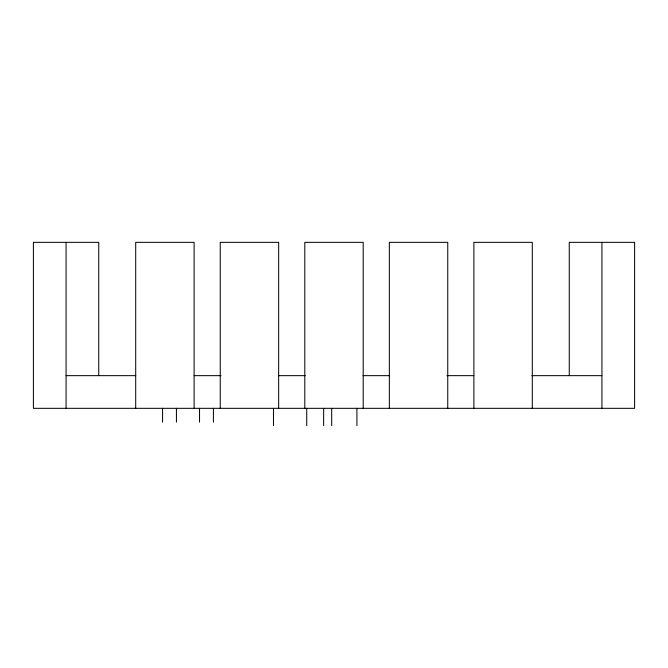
<?xml version="1.0" encoding="UTF-8"?>
<svg xmlns="http://www.w3.org/2000/svg" width="668" height="668" viewBox="0 0 668 668"><rect width="100%" height="100%" fill="white"/><g stroke="black" fill="none" stroke-linecap="round" stroke-linejoin="round"><path stroke-width="1" d="M66.074 375.65L135.704 375.65M194.112 375.65L221.05 375.65M278.339 375.65L305.218 375.65M363.008 375.65L389.653 375.65M446.95 375.65L473.888 375.65M531.895 375.65L601.926 375.65M601.926 242.342L601.926 408.323M569.253 375.65L569.253 242.342L634.6 242.342L634.6 408.323L33.4 408.323L33.4 242.342L98.747 242.342L98.747 375.65M532.296 408.323L532.296 242.342L473.888 242.342L473.888 408.323M447.752 408.323L447.752 242.342L389.344 242.342L389.344 408.323M363.2 408.323L363.2 242.342L304.8 242.342L304.8 408.323M356.921 408.323L356.921 425.658M331.687 408.323L331.687 425.658M323.646 408.323L323.646 425.658M306.737 408.323L306.737 425.658M278.656 408.323L278.656 242.342L220.248 242.342L220.248 408.323M273.471 408.323L273.471 425.658M213.401 408.323L213.401 422.126M199.532 408.323L199.532 422.126M194.112 408.323L194.112 242.342L135.704 242.342L135.704 408.323M176.427 408.323L176.427 422.126M162.566 408.323L162.566 422.126M66.074 242.342L66.074 408.323"/></g></svg>
